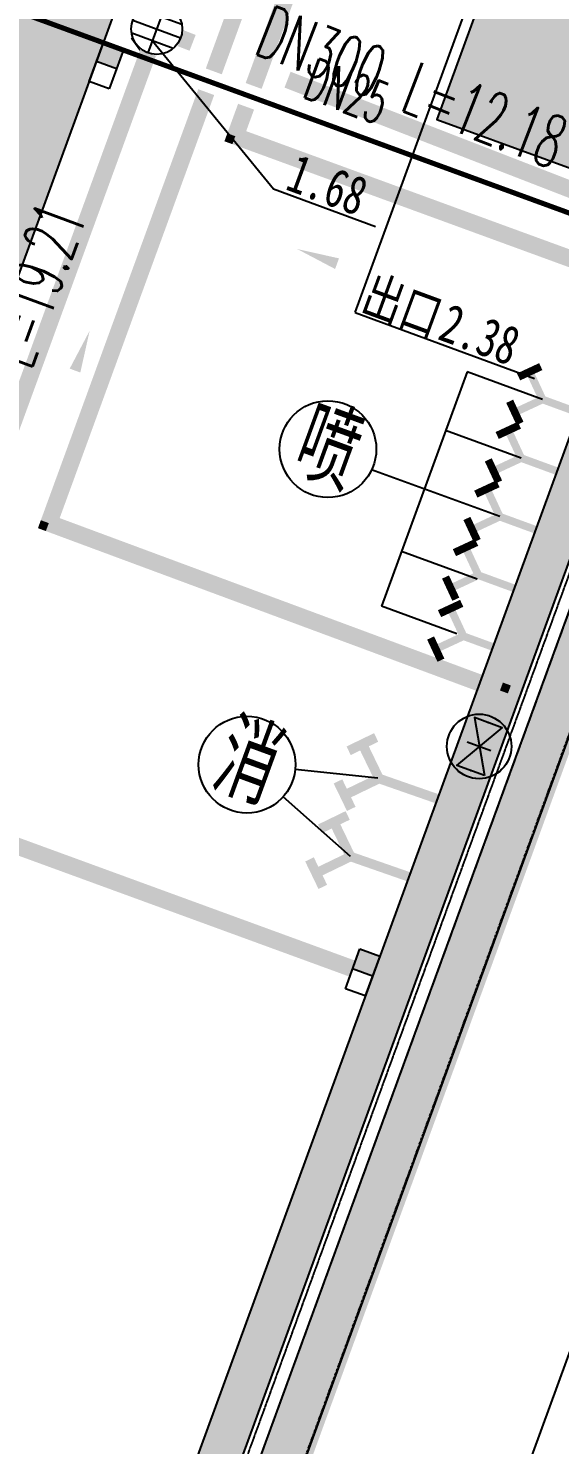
# Model space of a CAD drawing. Extents: x -111898 to 889894, y -2 to 1194865.
# Drawn here: x 673627 to 686148, y 760664 to 794022 of the extents above; entities that cross this region are included whole.
import ezdxf

# ---------------------------------------------------------------- set-up
doc = ezdxf.new("R2010")
doc.units = 0
doc.header["$LTSCALE"] = 10
doc.header["$MEASUREMENT"] = 0
for name, pattern in [('CENTER', [50.8, 31.75, -6.35, 6.35, -6.35]), ('CONTINOUS', [0]), ('DASH', [0.35, 0.25, -0.1])]:
    doc.linetypes.add(name, pattern=pattern)
for name, color, linetype in [('0-WALL', 252, 'Continuous'), ('DIM_雨水', 4, 'Continuous'), ('FM_ZF消防', 1, 'Continuous'), ('Gps-ZF雨水', 4, 'TG_Y'), ('SB_ZF消防', 1, 'Continuous'), ('TEXT_雨水', 4, 'Continuous'), ('TWT_雨水口', 4, 'Continuous'), ('WELL_雨水', 4, 'Continuous'), ('WZ_ZF给水', 3, 'Continuous'), ('污水标高', 2, 'Continuous'), ('雨水标高', 4, 'Continuous')]:
    doc.layers.add(name, color=color, linetype=linetype)
for name, color, linetype, lineweight in [('Gps-ZF喷淋', 6, 'TG_ZP', 60), ('GPS-ZF污水', 2, 'TG_W', 60), ('GPS-ZF消防', 1, 'TG_X', 60), ('GPS-ZF给水', 3, 'TG_J', 60)]:
    doc.layers.add(name, color=color, linetype=linetype, lineweight=lineweight)
doc.styles.add('-宋体', font='', dxfattribs={"width": 0.75})
doc.styles.add('_TCH_DIM', font='SIMPLEX.shx', dxfattribs={"width": 0.75, "bigfont": 'hztxt.shx'})
doc.styles.add('_TWT_PIPEDN', font='SIMPLEX', dxfattribs={"width": 0.6, "height": 3, "bigfont": 'HZTXT'})
doc.styles.add('TG_LINETYPE', font='SIMPLEX', dxfattribs={"width": 0.8, "height": 3.5, "bigfont": 'HZTXT'})
doc.styles.get('-宋体').set_extended_font_data('SimSun')
doc.linetypes.add('TG_J', pattern='A,2,-0.3,["J",TG_LINETYPE,S=0.1,R=0,X=-0.23,Y=-0.15],0', length=2.3)
doc.linetypes.add('TG_W', pattern='A,2,-0.3,["W",TG_LINETYPE,S=0.1,R=0,X=-0.23,Y=-0.15],0', length=2.3)
doc.linetypes.add('TG_WX', pattern='A,3,-0.6,["WX",TG_LINETYPE,S=0.1,R=0,X=-0.52,Y=-0.15],0', length=3.6)
doc.linetypes.add('TG_X', pattern='A,5,-0.3,["X",TG_LINETYPE,S=0.1,R=0,X=-0.23,Y=-0.15],0', length=5.3)
doc.linetypes.add('TG_Y', pattern='A,2,-0.3,["Y",TG_LINETYPE,S=0.1,R=0,X=-0.25,Y=-0.15],0', length=2.3)
doc.linetypes.add('TG_ZP', pattern='A,3,-0.6,["ZP",TG_LINETYPE,S=0.1,R=0,X=-0.52,Y=-0.15],0', length=3.6)
pattern_1 = [(359.79974, (-824318.4, 704905.5), (1605.5824, 1594.398), [240, -48, 64, -48, 240, -960]), (359.79974, (-824398.3, 704953.8), (1605.5824, 1594.398), [160, -120, 240, -120, 160, -800]), (359.79974, (-823836, 705591.9), (1605.5824, 1594.398), [200, -80, 200, -1120]), (359.79974, (-824634.9, 705914.7), (1605.5824, 1594.398), [80, -160, 80, -1280]), (89.79974, (-824474.9, 705914.1), (-1594.398, 1605.5824), [144, -1456]), (89.79974, (-823998.3, 704952.4), (-1594.398, 1605.5824), [160, -1440]), (89.79974, (-823596, 705591), (-1594.398, 1605.5824), [160, -1440]), (44.79974, (-823790.3, 704935.7), (5.5922, 1599.9902), [160, -2102.7417]), (134.79974, (-824206.3, 704937.2), (-1599.9902, 5.5922), [160, -2102.7417]), (63.23469, (-823838.3, 704943.9), (5.5922, 1599.99023), [160, -3417.7088]), (75.7635, (-823918.27, 704952.15), (5.59221, 1599.99023), [160, -6436.969]), (75.7635, (-823516.03, 705590.75), (5.59221, 1599.99023), [128, -6468.969]), (75.7635, (-824442.9, 705914), (5.59221, 1599.99023), [112, -6484.969]), (103.835987, (-824078.27, 704952.7), (5.59221, 1599.99023), [160, -6436.969]), (103.835987, (-823676.03, 705591.3), (5.59221, 1599.99023), [128, -6468.969]), (103.835987, (-824506.9, 705914.2), (5.59221, 1599.99023), [112, -6484.969]), (116.364795, (-824158.3, 704945), (5.5922, 1599.99023), [160, -3417.7069])]

# ---------------------------------------------------------------- blocks, each defined once
blk = doc.blocks.new('A$C43AB32EA_M')
at = {"layer": 'SB_ZF消防', "color": 6, "const_width": 50}
for points in [[(-357.1, 578.1), (-300.5, 634.7)], [(-74.2, 578.1), (-130.8, 634.7)], [(-413.7, 521.5), (-357.1, 578.1)], [(-215.7, 436.7), (-357.1, 578.1)], [(-215.7, 436.7), (-74.2, 578.1)], [(-17.7, 521.5), (-74.2, 578.1)], [(-215.7, 0), (-215.7, 436.7)]]:
    blk.add_lwpolyline(points, dxfattribs=at)
blk = doc.blocks.new('A$C37F55043_M')
at = {"layer": 'SB_ZF消防', "color": 1, "const_width": 50}
for points in [[(-470.2, 491.4), (-413.7, 548)], [(-187.4, 491.4), (-244, 548)], [(-526.8, 434.9), (-470.2, 491.4)], [(-328.8, 350), (-470.2, 491.4)], [(-328.8, 350), (-187.4, 491.4)], [(-130.8, 434.9), (-187.4, 491.4)], [(-328.8, -86.7), (-328.8, 350)]]:
    blk.add_lwpolyline(points, dxfattribs=at)
blk = doc.blocks.new('2#')
at = {"layer": 'GPS-ZF污水', "linetype": 'CONTINOUS', "const_width": 150}
blk.add_lwpolyline([(-20411, 50274), (-15611, 50274), (-15611, 51624), (-20411, 51624), (-20411, 50274)], dxfattribs=at)
at = {"layer": 'GPS-ZF污水', "linetype": 'CONTINOUS'}
for centre in [(-19163, 50901), (-16888, 50901)]:
    blk.add_ellipse(centre, major_axis=(353, -9), ratio=1, start_param=3.166511194156282, end_param=9.449696501335868, dxfattribs=at)
at = {"layer": 'GPS-ZF污水', "linetype": 'CONTINOUS', "style": '-宋体', "width": 0.75}
blk.add_text('2#', height=604.2, dxfattribs=at).set_placement((-18338, 50630))
blk = doc.blocks.new('$VALVE$00000296')
for points in [[(-125, 72.2), (-125, -72.2), (125, 72.2), (125, -72.2), (-125, 72.2)], [(0, 60.2), (0, -63.6)]]:
    blk.add_lwpolyline(points)
for p in [(-125, 0), (125, 0)]:
    blk.add_point(p)
blk = doc.blocks.new('$TwtSys$00000424')
for p, q in [((-500, 250), (500, 250)), ((-500, -250), (-500, 250)), ((0, -250), (0, 250)), ((500, 250), (500, -250)), ((500, -250), (-500, -250))]:
    blk.add_line(p, q)
blk.add_solid([(0, 250), (500, 250), (0, -250), (500, -250)])
blk = doc.blocks.new('$TWTSYS$00000375')
for p, q in [((0, 0.5, 0), (0, -0.5, 0)), ((-0.5, 0, 0), (0.5, 0, 0)), ((0.433, 0.25, 0), (-0.433, 0.25, 0)), ((0.433, -0.25, 0), (-0.433, -0.25, 0))]:
    blk.add_line(p, q)
blk.add_circle((0, 0, 0), 0.5)

msp = doc.modelspace()

# ---------------------------------------------------------------- hatches: boundary and pattern name
at = {"layer": '0-WALL'}
h = msp.add_hatch(dxfattribs=at)
h.set_pattern_fill('草坪或沼泽', color=8, scale=400, angle=-0.200257)
h.set_pattern_definition(pattern_1)
h.paths.add_polyline_path([(696130.98, 804098.61), (669562.33, 731379.54), (607880.43, 745535.24), (522571.73, 770781.34), (445339.53, 792957.04), (609790.27, 1011755.57), (618487.23, 1023194.24), (653205.56, 1069507.99), (721439.16, 1038957.87), (738262.84, 1027590.63), (761400.89, 1017231.07), (768403.04, 1001909.04), (737294.43, 916764), (736355.16, 917107.18), (742257.75, 933262.65), (741788.31, 933434.17), (745346.31, 941716.12), (767322.91, 1001866.69), (760648.1, 1016472.46), (737774.94, 1026713.42), (720951.27, 1038080.66), (653526.34, 1068268.72), (619285.33, 1022591.71), (610587.99, 1011152.54), (447011.62, 793517.34), (522851.61, 771741.38), (608134.4, 746502.95), (668925.9, 732551.6), (695191.71, 804441.78)])
h.paths.add_polyline_path([(702359.45, 821146.08), (701420.18, 821489.25), (703324.3, 826702.56), (702855.23, 826873.89), (706411.93, 835156.24), (730109.53, 900012.74), (731048.81, 899669.57)])
h = msp.add_hatch(dxfattribs=at)
h.set_pattern_fill('草坪或沼泽', color=8, scale=400, angle=-0.200257)
h.set_pattern_definition(pattern_1)
edge = h.paths.add_edge_path()
edge.add_arc((650511.7, 756169.39), 10500.96, 256.529736, 339.513382)
edge.add_line((660348.51, 752494.17), (679697.02, 805450.72))
edge.add_arc((669857.31, 809118.83), 10501.18, 339.555259, 430.470113)
edge.add_line((673367.84, 819015.84), (665666.23, 821829.71))
edge.add_arc((664733, 818975.44), 3002.96, 71.894482, 159.906593)
edge.add_line((661912.83, 820007.11), (676753.33, 814584.98))
edge.add_line((676753.33, 814584.98), (651633.06, 745830.18))
edge.add_line((651633.06, 745830.18), (636792.24, 751252.41))
edge.add_line((636792.24, 751252.41), (636463.06, 750350.45))
edge.add_arc((637878, 749836.1), 1505.53, 160.023006, 253.015376)
edge.add_line((637438.21, 748396.24), (648065.6, 745957.3))
h = msp.add_hatch(dxfattribs=at)
h.set_pattern_fill('草坪或沼泽', color=8, scale=400, angle=-0.200257)
h.set_pattern_definition(pattern_1)
h.paths.add_polyline_path([(667829.83, 733631.12), (662663.83, 735518.57), (662282.16, 734473.94), (668671.33, 733020.42), (691075.74, 794340.5), (686191.53, 796125), (689057.02, 803967.92), (687835.55, 804414.2), (683254.19, 791874.91), (688420.19, 789987.46)])
at = {"layer": 'Gps-ZF喷淋'}
for points in [[(678504.12, 791481.09), (678316.27, 791549.73), (678247.63, 791361.87)], [(678504.12, 791481.09), (678435.49, 791293.24), (678247.63, 791361.87)]]:
    msp.add_hatch(color=256, dxfattribs=at).paths.add_polyline_path(points)
at = {"layer": 'GPS-ZF消防', "linetype": 'TG_WX'}
for points in [[(674110.08, 782368.47), (673922.22, 782437.1), (673853.92, 782250.15)], [(674110.08, 782368.47), (674040.53, 782180.95), (673853.92, 782250.15)], [(684739.94, 778426.34), (684809.48, 778613.86), (684996.1, 778544.66)], [(684739.94, 778426.34), (684927.79, 778357.71), (684996.1, 778544.66)]]:
    msp.add_hatch(color=256, dxfattribs=at).paths.add_polyline_path(points)

# ---------------------------------------------------------------- linework, layer by layer
at = {"layer": '0-WALL', "linetype": 'CENTER', "ltscale": 0.2}
msp.add_line((669562.33, 731379.54), (768403.04, 1001909.04), dxfattribs=at)
at = {"layer": '0-WALL'}
for points in [[(673693.26, 728114.7), (773803.93, 1002120.16), (765164.86, 1021024.11), (740702.33, 1031976.68), (723878.66, 1043343.91), (624903.43, 1087657.94), (607465.13, 1083055.04)], [(522851.61, 771741.38), (608134.4, 746502.95), (668925.9, 732551.6), (695191.71, 804441.78), (696130.98, 804098.61), (669562.33, 731379.54), (607880.43, 745535.24), (522571.73, 770781.34)]]:
    msp.add_lwpolyline(points, dxfattribs=at)
at = {"layer": '0-WALL', "color": 1, "linetype": 'DASH', "ltscale": 3, "const_width": 300}
msp.add_lwpolyline([(768403.04, 1001909.04), (761400.89, 1017231.07), (738262.84, 1027590.63), (721439.16, 1038957.87), (653205.56, 1069507.99), (618487.23, 1023194.24), (609790.27, 1011755.57), (445339.53, 792957.04), (522571.73, 770781.34), (607880.43, 745535.24), (669562.33, 731379.54)], close=True, dxfattribs=at)
at = {"layer": '0-WALL', "linetype": 'CENTER', "ltscale": 0.2}
msp.add_lwpolyline([(768403.04, 1001909.04), (761400.89, 1017231.07), (738262.84, 1027590.63), (721439.16, 1038957.87), (653205.56, 1069507.99), (618487.23, 1023194.24), (609790.27, 1011755.57), (445339.53, 792957.04), (522571.73, 770781.34), (607880.43, 745535.24), (669562.33, 731379.54)], close=True, dxfattribs=at)
at = {"layer": '0-WALL', "linetype": 'DASH'}
for points in [[(691451.01, 794203.39), (668925.9, 732551.6), (608134.4, 746502.95), (522851.61, 771741.38), (447011.62, 793517.34), (610587.99, 1011152.54), (619285.33, 1022591.71), (653526.34, 1068268.72), (720951.27, 1038080.66), (737774.94, 1026713.42), (755564.15, 1018748.69), (760648.1, 1016472.46), (767322.91, 1001866.69), (745344.86, 941712.2), (741785.02, 933426.51)], [(691169.23, 794306.34), (668734.97, 732903.21), (608210.59, 746793.26), (522935.58, 772029.4), (447513.25, 793685.43), (610827.31, 1010971.63), (619524.76, 1022410.95), (653622.57, 1067896.93), (720804.9, 1037817.49), (737628.57, 1026450.26), (755441.56, 1018474.88), (760422.26, 1016244.88), (766998.88, 1001853.99), (745065.93, 941822.97), (741509.38, 933544.93)]]:
    msp.add_lwpolyline(points, dxfattribs=at)
at = {"layer": '0-WALL'}
msp.add_lwpolyline([(648065.6, 745957.3, 0.37878451), (660348.51, 752494.17), (679697.02, 805450.72, 0.41889802), (673367.84, 819015.84), (665666.23, 821829.71, 0.4040877), (661912.83, 820007.11), (676753.33, 814584.98), (651633.06, 745830.18), (636792.24, 751252.41), (636463.06, 750350.45, 0.42959447), (637438.21, 748396.24)], format="xyb", close=True, dxfattribs=at)
msp.add_lwpolyline([(667829.83, 733631.12), (662663.83, 735518.57), (662282.16, 734473.94), (668671.33, 733020.42), (691075.74, 794340.5), (686191.53, 796125), (689057.02, 803967.92), (687835.55, 804414.2), (683254.19, 791874.91), (688420.19, 789987.46)], close=True, dxfattribs=at)
at = {"layer": 'DIM_雨水'}
for points in [[(673384.27, 792795.83, 0, 0, 0), (674286.84, 795248.9, 0, 266.67, 0), (673941.54, 794310.41, 0, 0, 0)], [(682810.13, 787776.48, 0, 0, 0), (679963.19, 788823.97, 0, 266.67, 0), (680901.68, 788478.67, 0, 0, 0)], [(674170.16, 784446.7, 0, 0, 0), (675072.73, 786899.78, 0, 266.67, 0), (674727.43, 785961.29, 0, 0, 0)]]:
    msp.add_lwpolyline(points, format="xyseb", dxfattribs=at)
at = {"layer": 'FM_ZF消防'}
msp.add_circle((684250.15, 777109.04), 760.12, dxfattribs=at)
at = {"layer": 'Gps-ZF喷淋', "const_width": 400}
for points in [[(678936.52, 792664.58), (682503.42, 802427.28)], [(678504.12, 791481.09), (678758.07, 792176.15)], [(678504.12, 791481.09), (688366.69, 787877.7)], [(685204.08, 779221.46), (687532.25, 785593.79)]]:
    msp.add_lwpolyline(points, dxfattribs=at)
at = {"layer": 'GPS-ZF消防', "linetype": 'TG_WX', "ltscale": 0.1, "const_width": 400}
for points in [[(677997.25, 793007.75), (681070.85, 801420.27)], [(674110.08, 782368.47), (677818.8, 792519.33)], [(674110.08, 782368.47), (684739.94, 778426.34)], [(684463.55, 777669.86), (684739.94, 778426.34)], [(683075.2, 773869.91), (684051.74, 776542.74)]]:
    msp.add_lwpolyline(points, dxfattribs=at)
at = {"layer": 'GPS-ZF给水', "ltscale": 0.1, "const_width": 120}
msp.add_lwpolyline([(670785.55, 795365.8), (689733.34, 788443.04)], dxfattribs=at)
at = {"layer": 'Gps-ZF雨水', "ltscale": 0.1, "const_width": 400}
for points in [[(668826.04, 778611.11), (674408.58, 793765.29)], [(677213.16, 793790.52), (677497.81, 793680.17)], [(670268.65, 776530.94), (676447.82, 793443.82)], [(679735.73, 792812.64), (687780.64, 789694)], [(681269.49, 771872.81), (670626.31, 775761.47)]]:
    msp.add_lwpolyline(points, dxfattribs=at)
at = {"layer": 'Gps-ZF雨水', "const_width": 360}
msp.add_lwpolyline([(676140.99, 793638.16), (676166.83, 793656.77)], dxfattribs=at)
at = {"layer": 'SB_ZF消防', "ltscale": 10}
for p, q in [((683964.41, 785930.46), (681947.87, 780411.14)), ((685744.01, 785280.26), (683964.41, 785930.46)), ((685240, 783900.39), (683460.4, 784550.58)), ((684735.86, 782520.56), (681716.48, 783623.72)), ((684199.27, 781052.21), (682419.67, 781702.4)), ((683727.5, 779760.94), (681947.9, 780411.13)), ((681863.08, 776363.09), (679913.21, 776563.39)), ((681219.62, 774516.51), (679632.3, 775923.83))]:
    msp.add_line(p, q, dxfattribs=at)
for centre in [(680686.28, 784110.89), (678779.6, 776679.84)]:
    msp.add_circle(centre, 1139.58, dxfattribs=at)
at = {"layer": '污水标高', "color": 2}
for q in [(684272.6, 795388.82), (685553.56, 785777.15)]:
    msp.add_line((681327.06, 787327.54), q, dxfattribs=at)
at = {"layer": '雨水标高'}
for p, q in [((676550.13, 793725.84, 0), (679400.78, 790243.46)), ((679400.78, 790243.46), (681809.17, 789357.33))]:
    msp.add_line(p, q, dxfattribs=at)

# ---------------------------------------------------------------- block references
at = {"layer": 'FM_ZF消防', "xscale": 4.8, "yscale": -4.8, "zscale": 4.8, "rotation": 69.92971206240581}
msp.add_blockref('$VALVE$00000296', (684257.65, 777106.3), dxfattribs=at)
at = {"layer": 'GPS-ZF污水', "rotation": 339.9297080198279}
msp.add_blockref('2#', (686191.09, 741163.51), dxfattribs=at)
at = {"layer": 'SB_ZF消防'}
for name, p, xscale, yscale, zscale, rotation in [('A$C43AB32EA_M', (687487.02, 785470.03), 3.599999999999999, 3.599999999999999, 3.599999999999999, 69.92999278530172), ('A$C43AB32EA_M', (686983.01, 784090.15), 3.599999999999999, 3.599999999999999, 3.599999999999999, 69.92999278530172), ('A$C43AB32EA_M', (686478.87, 782710.33), 3.599999999999999, 3.599999999999999, 3.599999999999999, 69.92999278530172), ('A$C43AB32EA_M', (685974.74, 781330.5), 3.599999999999999, 3.599999999999999, 3.599999999999999, 69.92999278530172), ('A$C43AB32EA_M', (685623.79, 779894.7), 3.599999999999999, 3.599999999999999, 3.599999999999999, 69.92999278530172), ('A$C37F55043_M', (683864.92, 777232.39), 4.5, 4.5, 4.5, 70.78837273067988), ('A$C37F55043_M', (683193.78, 775395.46), 4.5, 4.5, 4.5, 70.78837273067988)]:
    msp.add_blockref(name, p, dxfattribs=dict(at, xscale=xscale, yscale=yscale, zscale=zscale, rotation=rotation))
at = {"layer": 'TWT_雨水口', "rotation": 69.92970842670957}
for p in [(675471, 793155.69), (681504.31, 771787.02)]:
    msp.add_blockref('$TwtSys$00000424', p, dxfattribs=at)
at = {"layer": 'WELL_雨水', "xscale": 1200, "yscale": 1200, "zscale": 1200, "rotation": 339.79974336667}
msp.add_blockref('$TWTSYS$00000375', (676653.72, 794007.39), dxfattribs=at)

# ---------------------------------------------------------------- texts
at = {"layer": 'SB_ZF消防', "style": '_TCH_DIM', "width": 0.75}
for s, p in [('喷', (679747.51, 783525.62, 350000)), ('消', (677846.59, 776110.72, 350000))]:
    msp.add_text(s, height=1844.54, rotation=339.929711, dxfattribs=at).set_placement(p)
at = {"layer": 'TEXT_雨水', "style": '_TWT_PIPEDN', "width": 0.557143}
for s, rotation, p in [('DN300', 338.811012, (678913.72, 793439.64)), ('L=12.18', 338.811012, (682355.59, 792105.39)), ('L=19.21', 69.930076, (673683.13, 785949.5))]:
    msp.add_text(s, height=1225, rotation=rotation, dxfattribs=at).set_placement(p)
at = {"layer": 'WZ_ZF给水', "style": '_TWT_PIPEDN', "width": 0.557143}
msp.add_text('DN25', height=980, rotation=339.929711, dxfattribs=at).set_placement((680056.99, 792414.84))
at = {"layer": '污水标高', "color": 2, "style": '-宋体', "width": 0.75}
for s, p in [('出口', (681416.4, 787382.14)), ('2.38', (683241.11, 786710.76))]:
    msp.add_text(s, height=906.329, rotation=339.799744, dxfattribs=at).set_placement(p)
at = {"layer": '雨水标高', "style": '-宋体', "width": 0.75}
msp.add_text('1.68', height=906.329, rotation=339.799744, dxfattribs=at).set_placement((679652.19, 790238.84))

doc.saveas('drawing.dxf')
